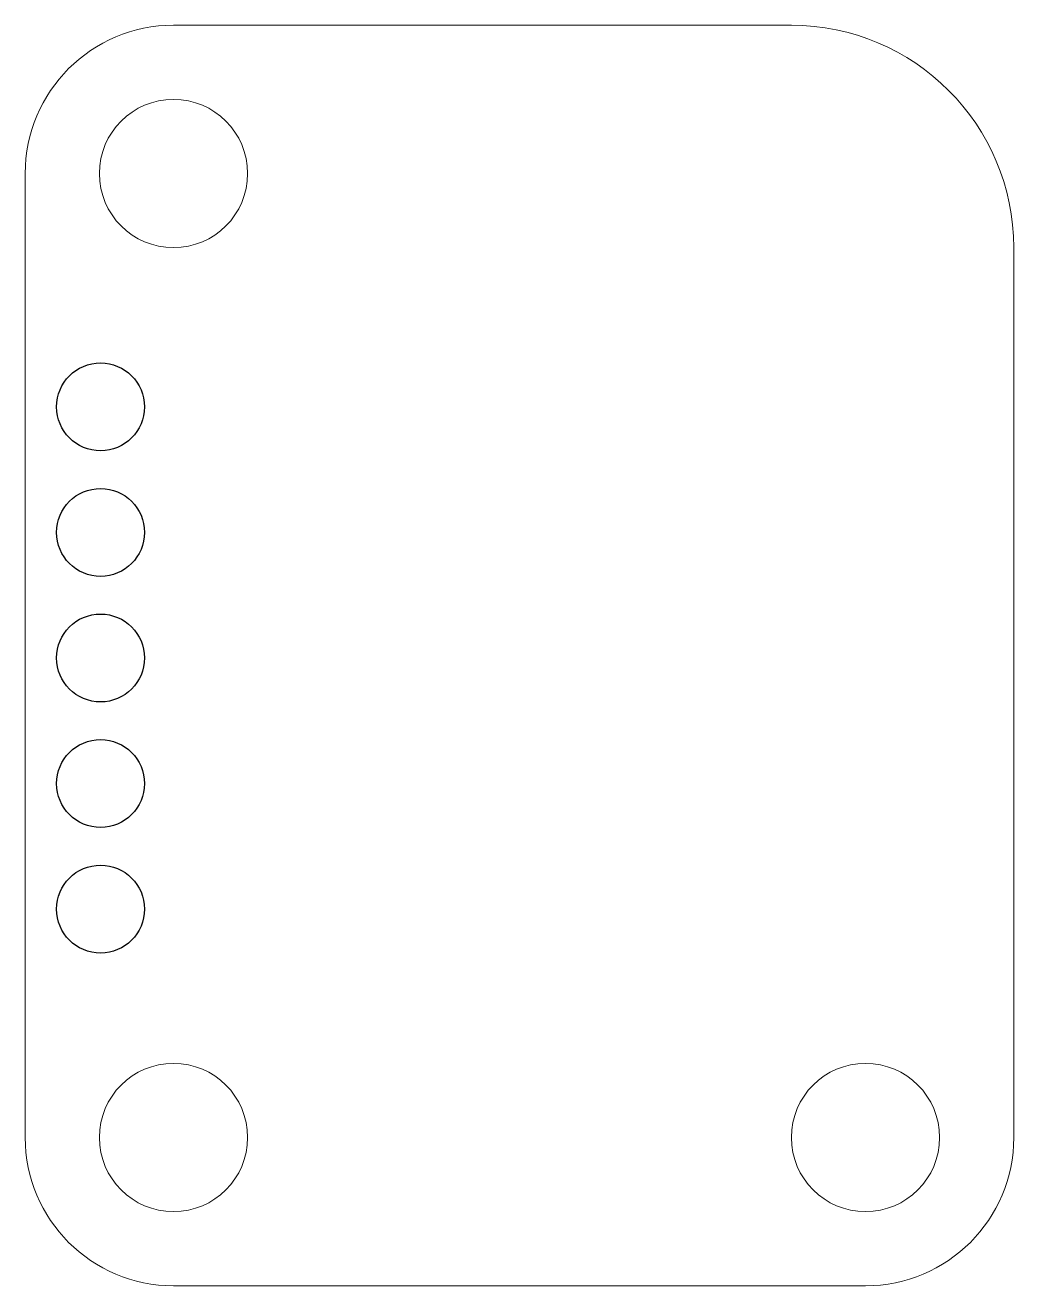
# Model space of a CAD drawing. Header units: millimetres. Extents: x 0 to 100, y 0 to 65.
# Drawn here: x 80 to 100, y 39.5 to 65 of the extents above; entities outside this region: 3.
import ezdxf

# ---------------------------------------------------------------- set-up
doc = ezdxf.new("R2010")
doc.units = ezdxf.units.MM

msp = doc.modelspace()

# ---------------------------------------------------------------- linework, layer by layer
at = {"color": 7, "linetype": 'Continuous', "lineweight": 15}
for p, q in [((95.5, 65), (83, 65)), ((80, 62), (80, 42.5)), ((100, 42.5), (100, 60.5)), ((83, 39.5), (97, 39.5))]:
    msp.add_line(p, q, dxfattribs=at)
at = {"color": 7, "linetype": 'Continuous'}
for p, q in [((0, 0), (0, 1.075)), ((0, 1.075), (1.075, 0)), ((1.075, 0), (0, 0))]:
    msp.add_line(p, q, dxfattribs=at)
at = {"color": 7, "linetype": 'Continuous', "lineweight": 15}
for centre in [(83, 62), (83, 42.5), (97, 42.5)]:
    msp.add_circle(centre, 1.5, dxfattribs=at)
at = {"color": 7, "linetype": 'Continuous'}
for centre in [(81.524, 57.28), (81.524, 54.74), (81.524, 52.2), (81.524, 49.66), (81.524, 47.12)]:
    msp.add_circle(centre, 0.889, dxfattribs=at)
at = {"color": 7, "linetype": 'Continuous', "lineweight": 15}
for centre, radius, start, end in [((83, 62), 3, 90, 180), ((95.5, 60.5), 4.5, 0, 90), ((83, 42.5), 3, 180, 270), ((97, 42.5), 3, 270, 0)]:
    msp.add_arc(centre, radius, start, end, dxfattribs=at)

doc.saveas('drawing.dxf')
